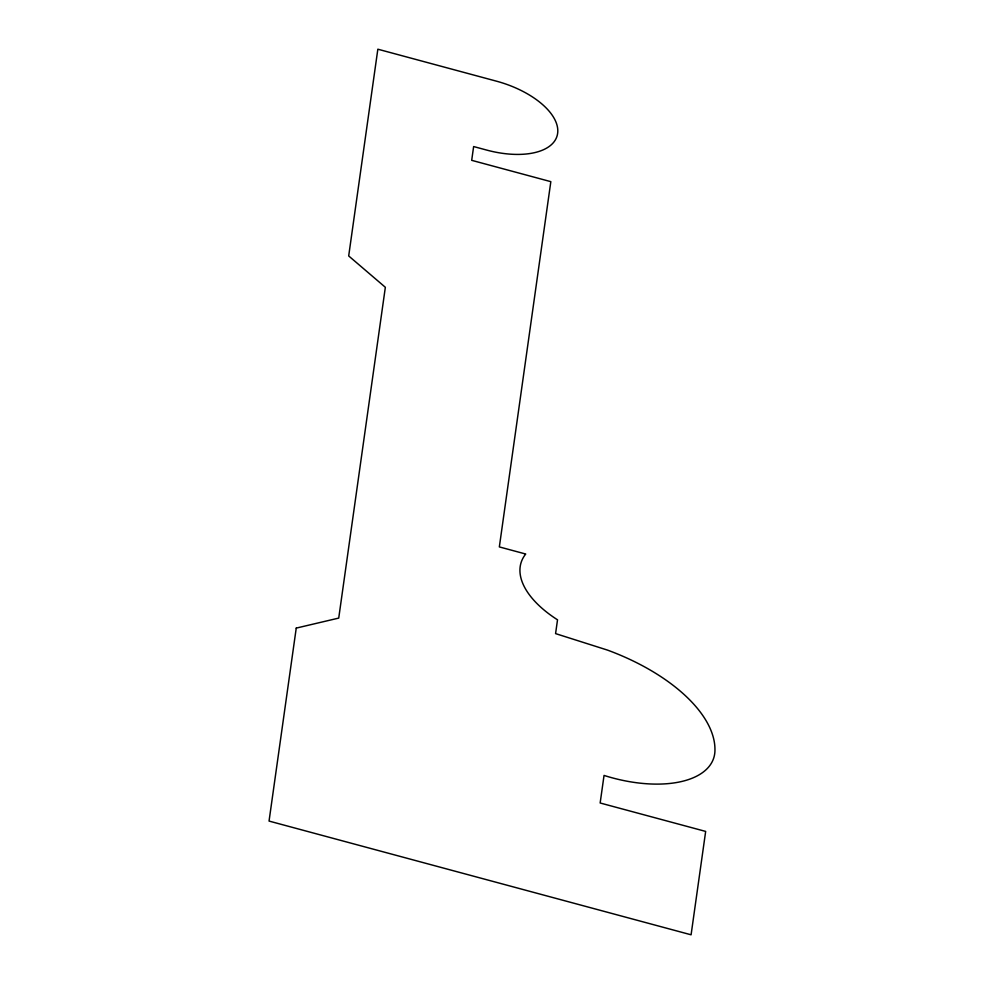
<?xml version="1.0" encoding="UTF-8"?>
<svg xmlns="http://www.w3.org/2000/svg" width="984" height="984" viewBox="0 0 984 984"><rect width="100%" height="100%" fill="white"/><g stroke="black" fill="none" stroke-linecap="round" stroke-linejoin="round"><path stroke-width="1.48" d="M296.245 628.099L269.05 821.074L691.088 934.8L705.663 831.418L600.154 802.993L604.041 775.429A98.941 49.766 17.5 0 0 714.95 749.574A147.858 74.378 17.5 0 0 607.472 650.092L555.579 633.61L557.522 619.822A98.486 49.532 17.5 0 1 525.727 554.029L499.343 546.919L550.831 181.659L471.693 160.331L473.636 146.555L486.822 150.109A68.474 34.44 17.5 0 0 557.62 133.418A68.474 34.44 17.5 0 0 496.539 81.192L377.844 49.2L348.693 255.951L385.347 287.291L338.73 618.087L296.245 628.099"/></g></svg>
